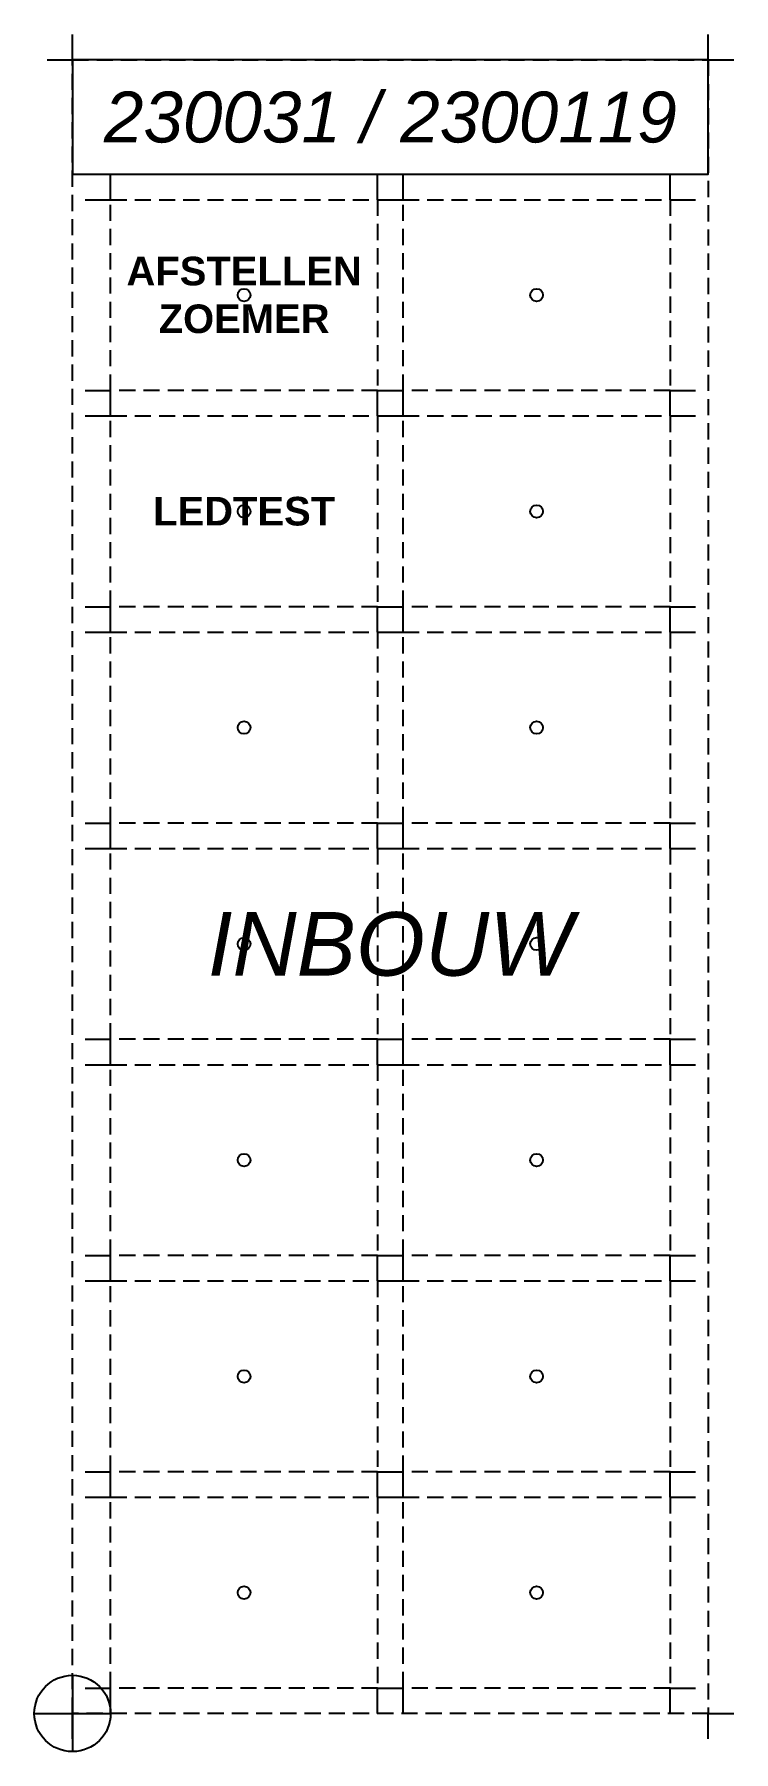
# Model space of a CAD drawing. Header units: millimetres. Extents: x -1269 to 1686, y -428 to 724.
# Drawn here: x 1389 to 1444, y 589 to 724 of the extents above; entities that cross this region are included whole.
import ezdxf
from ezdxf.enums import TextEntityAlignment as Align

# ---------------------------------------------------------------- set-up
doc = ezdxf.new("R2010")
doc.units = ezdxf.units.MM
doc.header["$LTSCALE"] = 0.4
doc.linetypes.add('HIDDEN', pattern=[9.525, 6.35, -3.175])
for name, color, linetype in [('25', 7, 'Continuous'), ('KNOP', 7, 'Continuous'), ('PASKRUIZEN', 2, 'Continuous'), ('REF', 40, 'Continuous')]:
    doc.layers.add(name, color=color, linetype=linetype)
doc.styles.add('Arial cursief', font='ariali.ttf')
doc.styles.add('KNOP', font='arialbd.ttf')

# ---------------------------------------------------------------- blocks, each defined once
blk = doc.blocks.new('Inbouwknop_Knoptekst')
at = {"layer": '25'}
for p, q in [((0, 130), (0, 132)), ((50, 130), (50, 132)), ((-2, 130), (0, 130)), ((50, 130), (52, 130)), ((3, 119), (3, 121)), ((24, 119), (24, 121)), ((26, 119), (26, 121)), ((47, 119), (47, 121)), ((1, 119), (3, 119)), ((24, 119), (26, 119)), ((47, 119), (49, 119)), ((1, 104), (3, 104)), ((3, 102), (3, 104)), ((24, 104), (26, 104)), ((24, 102), (24, 104)), ((26, 102), (26, 104)), ((47, 104), (49, 104)), ((47, 102), (47, 104)), ((1, 102), (3, 102)), ((24, 102), (26, 102)), ((47, 102), (49, 102)), ((1, 87), (3, 87)), ((3, 85), (3, 87)), ((24, 87), (26, 87)), ((24, 85), (24, 87)), ((26, 85), (26, 87)), ((47, 87), (49, 87)), ((47, 85), (47, 87)), ((1, 85), (3, 85)), ((24, 85), (26, 85)), ((47, 85), (49, 85)), ((1, 70), (3, 70)), ((3, 68), (3, 70)), ((24, 70), (26, 70)), ((24, 68), (24, 70)), ((26, 68), (26, 70)), ((47, 70), (49, 70)), ((47, 68), (47, 70)), ((1, 68), (3, 68)), ((24, 68), (26, 68)), ((47, 68), (49, 68)), ((1, 53), (3, 53)), ((3, 51), (3, 53)), ((24, 53), (26, 53)), ((24, 51), (24, 53)), ((26, 51), (26, 53)), ((47, 53), (49, 53)), ((47, 51), (47, 53)), ((1, 51), (3, 51)), ((24, 51), (26, 51)), ((47, 51), (49, 51)), ((1, 36), (3, 36)), ((3, 34), (3, 36)), ((24, 36), (26, 36)), ((24, 34), (24, 36)), ((26, 34), (26, 36)), ((47, 36), (49, 36)), ((47, 34), (47, 36)), ((1, 34), (3, 34)), ((24, 34), (26, 34)), ((47, 34), (49, 34)), ((1, 19), (3, 19)), ((3, 17), (3, 19)), ((24, 19), (26, 19)), ((24, 17), (24, 19)), ((26, 17), (26, 19)), ((47, 19), (49, 19)), ((47, 17), (47, 19)), ((1, 17), (3, 17)), ((24, 17), (26, 17)), ((47, 17), (49, 17)), ((1, 2), (3, 2)), ((3, 0), (3, 2)), ((24, 2), (26, 2)), ((24, 0), (24, 2)), ((26, 0), (26, 2)), ((47, 2), (49, 2)), ((47, 0), (47, 2)), ((-2, 0), (0, 0)), ((0, -2), (0, 0)), ((50, 0), (52, 0)), ((50, -2), (50, 0))]:
    blk.add_line(p, q, dxfattribs=at)
at = {"layer": 'PASKRUIZEN', "color": 7}
blk.add_lwpolyline([(0, 121), (50, 121), (50, 130), (0, 130)], close=True, dxfattribs=at)
at = {"layer": 'REF'}
for p, q in [((0, 3), (0, -3)), ((-3, 0), (3, 0))]:
    blk.add_line(p, q, dxfattribs=at)
at = {"layer": 'REF', "color": 4, "linetype": 'HIDDEN', "ltscale": 0.5}
blk.add_lwpolyline([(0, 130), (50, 130), (50, 0), (0, 0)], close=True, dxfattribs=at)
at = {"layer": 'REF', "color": 5, "linetype": 'HIDDEN', "ltscale": 0.5}
for points in [[(3, 119), (24, 119), (24, 104), (3, 104), (3, 119)], [(26, 119), (47, 119), (47, 104), (26, 104), (26, 119)], [(3, 102), (24, 102), (24, 87), (3, 87), (3, 102)], [(26, 102), (47, 102), (47, 87), (26, 87), (26, 102)], [(3, 85), (24, 85), (24, 70), (3, 70), (3, 85)], [(26, 85), (47, 85), (47, 70), (26, 70), (26, 85)], [(3, 68), (24, 68), (24, 53), (3, 53), (3, 68)], [(26, 68), (47, 68), (47, 53), (26, 53), (26, 68)], [(3, 51), (24, 51), (24, 36), (3, 36), (3, 51)], [(26, 51), (47, 51), (47, 36), (26, 36), (26, 51)], [(3, 34), (24, 34), (24, 19), (3, 19), (3, 34)], [(26, 34), (47, 34), (47, 19), (26, 19), (26, 34)], [(3, 17), (24, 17), (24, 2), (3, 2), (3, 17)], [(26, 17), (47, 17), (47, 2), (26, 2), (26, 17)]]:
    blk.add_lwpolyline(points, dxfattribs=at)
at = {"layer": 'REF'}
for centre, radius in [((13.5, 111.5), 0.5), ((36.5, 111.5), 0.5), ((13.5, 94.5), 0.5), ((36.5, 94.5), 0.5), ((13.5, 77.5), 0.5), ((36.5, 77.5), 0.5), ((13.5, 60.5), 0.5), ((36.5, 60.5), 0.5), ((13.5, 43.5), 0.5), ((36.5, 43.5), 0.5), ((13.5, 26.5), 0.5), ((36.5, 26.5), 0.5), ((13.5, 9.5), 0.5), ((36.5, 9.5), 0.5), ((0, 0), 3)]:
    blk.add_circle(centre, radius, dxfattribs=at)
at = {"layer": 'PASKRUIZEN', "color": 7, "style": 'Arial cursief', "flags": 8}
blk.add_attdef('OBJECT/PROJECT', text='', height=5, dxfattribs=at).set_placement((25, 125.5), align=Align.MIDDLE_CENTER)
at = {"layer": 'REF', "color": 4, "transparency": 33554687, "style": 'Arial cursief'}
blk.add_text('INBOUW', height=5, dxfattribs=at).set_placement((25, 60.5), align=Align.MIDDLE_CENTER)

msp = doc.modelspace()

# ---------------------------------------------------------------- block references
at = {"layer": '25'}
ref = msp.add_blockref('Inbouwknop_Knoptekst', (1392, 592), dxfattribs=at)
ref.add_attrib('OBJECT/PROJECT', '230031 / 2300119', dxfattribs={"layer": 'PASKRUIZEN', "color": 7, "height": 4, "style": 'Arial cursief'}).set_placement((1417, 717.5), align=Align.MIDDLE_CENTER)

# ---------------------------------------------------------------- texts
at = {"layer": 'KNOP', "char_height": 2.25, "attachment_point": 5, "style": 'KNOP'}
for s, insert, width in [('AFSTELLEN\\PZOEMER', (1405.5, 703.5), 18.6), ('LEDTEST', (1405.5, 686.5), 21)]:
    msp.add_mtext(s, dxfattribs=dict(at, insert=insert, width=width))

doc.saveas('drawing.dxf')
